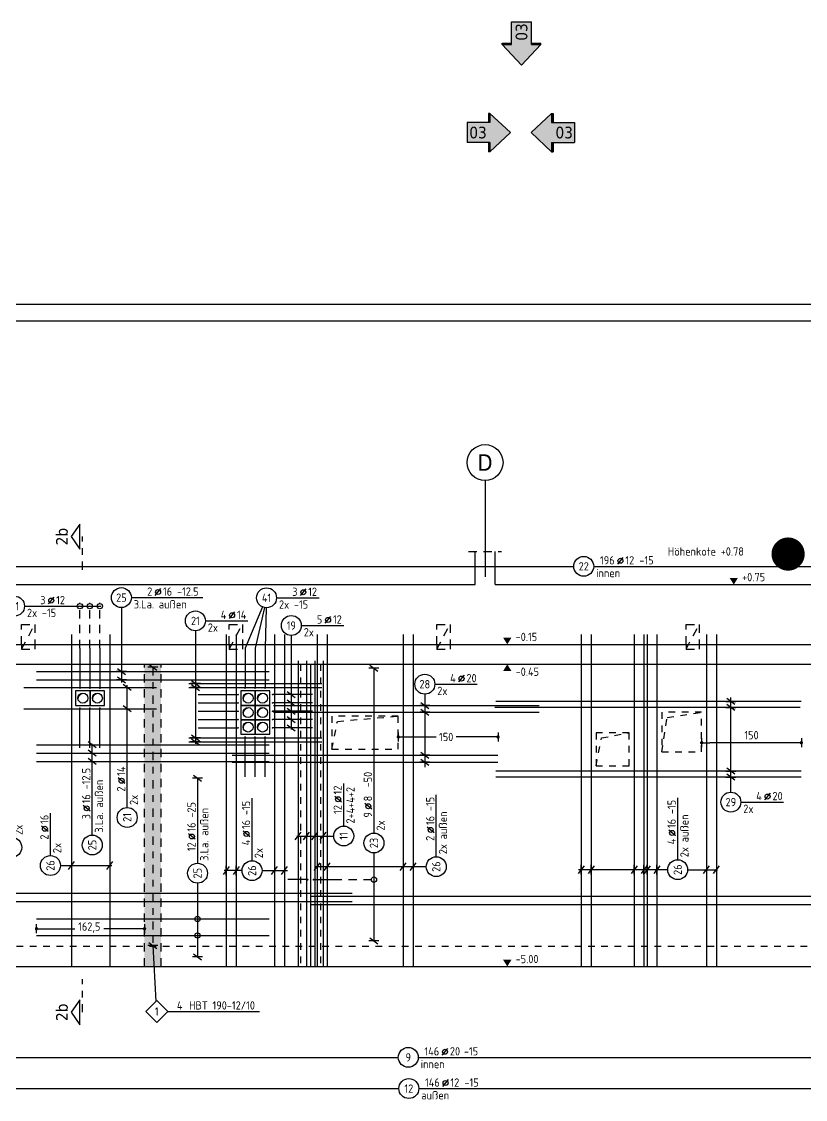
# Model space of a CAD drawing. Extents: x -30 to 112, y -12 to 52.
# Drawn here: x 17.91 to 29.71, y 30.08 to 46.31 of the extents above; entities that cross this region are included whole.
import ezdxf
from ezdxf.enums import TextEntityAlignment as Align

# ---------------------------------------------------------------- set-up
doc = ezdxf.new("R2010")
doc.units = 0
doc.header["$LTSCALE"] = 0.5
for name, pattern in [('AUSGEZOGEN', [1000.01, 1000, 0.01]), ('DASHDOTSMALL', [1.05, 0.5, -0.25, 0.05, -0.25]), ('HIDDEN', [0.375, 0.25, -0.125]), ('HIDDEN2', [0.187, 0.125, -0.062]), ('HIDDEN4', [0.12, 0.02, -0.1]), ('STRICHPUNKT2', [0.55, 0.25, -0.125, 0.05, -0.125]), ('VERDECKT', [0.375, 0.25, -0.125])]:
    doc.linetypes.add(name, pattern=pattern)
for name, color, linetype in [('ACHSEN', 7, 'Continuous'), ('AFU', 7, 'Continuous'), ('BETON', 7, 'Continuous'), ('Fugenband', 7, 'Continuous'), ('grau_hell', 7, 'Continuous'), ('grau_mittel', 7, 'Continuous'), ('HBT', 7, 'Continuous'), ('HILFE', 7, 'Continuous'), ('index', 7, 'Continuous'), ('koten', 7, 'Continuous'), ('MASSE', 7, 'Continuous'), ('OBJEKT', 7, 'Continuous'), ('RAHMEN', 7, 'Continuous'), ('RND', 7, 'Continuous'), ('SCHATTEN', 15, 'Continuous'), ('SCHNITTE', 7, 'Continuous'), ('SFP_Achsen', 7, 'Continuous'), ('TEXT', 7, 'Continuous'), ('VERDECKT', 7, 'Continuous'), ('WBZ', 7, 'Continuous')]:
    doc.layers.add(name, color=color, linetype=linetype)
doc.styles.add('helv', font='tahoma.ttf')
doc.styles.add('txt', font='isocp.shx')
doc.linetypes.add('AFU_50L', pattern='A,0.75,["/",Standard,S=0.2,R=0,X=-0.01,Y=-0.1],0.07,["/",Standard,S=0.2,R=0,X=-0.01,Y=-0.1],0.75', length=1.57)
doc.dimstyles.new('DOT_I', dxfattribs={"dimscale": 0.5, "dimtxt": 0.25, "dimasz": 0.25, "dimexe": 0.1, "dimexo": 0.3, "dimgap": 0.1, "dimtad": 1, "dimdec": 3, "dimzin": 3, "dimtxsty": 'txt', "dimblk": 'DOT', "dimblk1": 'DOT', "dimblk2": 'DOT', "dimsah": 1, "dimcen": 0.1, "dimse1": 1, "dimse2": 1, "dimazin": 0, "dimtfac": 1, "dimtdec": 4, "dimtix": 1, "dimtmove": 2, "dimatfit": 3, "dimfxl": 0, "dimtvp": 1, "dimtolj": 1, "dimtzin": 0, "dimarcsym": 0})

# ---------------------------------------------------------------- blocks, each defined once
blk = doc.blocks.new('okrd_o')
at = {"layer": 'koten', "color": 7, "linetype": 'Continuous'}
blk.add_solid([(-0.125, 0.202), (0.125, 0.202), (0, 0)], dxfattribs=at)
at = {"layer": 'koten', "style": 'txt'}
blk.add_attdef('OKRD', (0.25, 0.1), '', height=0.25, dxfattribs=at)
blk = doc.blocks.new('okrd_u')
at = {"layer": 'koten', "color": 7, "linetype": 'Continuous'}
blk.add_solid([(-0.125, -0.202), (0.125, -0.202), (0, 0)], dxfattribs=at)
at = {"layer": 'koten', "style": 'txt'}
blk.add_attdef('OKRD', (0.25, -0.35), '', height=0.25, dxfattribs=at)
blk = doc.blocks.new('RND_LEI')
at = {"layer": 'RND', "color": 7, "linetype": 'Continuous'}
blk.add_line((1.022, 0.066), (1.19, 0.27), dxfattribs=at)
for centre, radius in [((0, 0), 0.3), ((1.106, 0.168), 0.075)]:
    blk.add_circle(centre, radius, dxfattribs=at)
at = {"layer": 'RND', "color": 7, "linetype": 'Continuous', "style": 'txt'}
blk.add_attdef('POSL', text='', height=0.25, dxfattribs=at).set_placement((0, 0), align=Align.MIDDLE)
blk.add_attdef('ANZ', text='', height=0.25, dxfattribs=at).set_placement((0.931, 0.057), align=Align.RIGHT)
for tag, p in [('DUM', (1.253, 0.057)), ('ABSTD', (1.674, 0.057)), ('POSTXT', (0.374, -0.327))]:
    blk.add_attdef(tag, p, '', height=0.25, dxfattribs=at)
blk = doc.blocks.new('lei_gre')
at = {"layer": 'RND', "color": 7, "linetype": 'Continuous'}
for p, q in [((-0.09, -0.12), (0.09, 0.12)), ((0, 0.15), (0, -0.15))]:
    blk.add_line(p, q, dxfattribs=at)
blk = doc.blocks.new('HBT_LEI')
at = {"layer": 'HBT', "color": 7, "linetype": 'Continuous'}
blk.add_lwpolyline([(-0.33, 0), (0, 0.33), (0.33, 0), (0, -0.33)], close=True, dxfattribs=at)
at = {"layer": 'HBT', "color": 7, "linetype": 'Continuous', "style": 'txt'}
blk.add_attdef('POSH', text='', height=0.25, dxfattribs=at).set_placement((0, -0.126), align=Align.CENTER)
blk.add_attdef('STKH', text='', height=0.25, dxfattribs=at).set_placement((0.776, 0.055), align=Align.RIGHT)
at = {"layer": 'HBT', "style": 'txt'}
for tag, p in [('ARTH', (0.973, 0.055)), ('TEXTH', (0.415, -0.309))]:
    blk.add_attdef(tag, p, '', height=0.25, dxfattribs=at)
blk = doc.blocks.new('DOT')
at = {"layer": 'MASSE', "color": 7, "linetype": 'Continuous'}
for p, q in [((0, 0), (-1, 0)), ((0, 0.54), (0, -0.54))]:
    blk.add_line(p, q, dxfattribs=at)
at = {"layer": 'MASSE', "color": 7, "linetype": 'Continuous', "const_width": 0.2}
blk.add_lwpolyline([(-0.1, 0, 1), (0.1, 0, 1)], format="xyb", close=True, dxfattribs=at)
blk = doc.blocks.new('*D20')
at = {"layer": 'Defpoints', "color": 0, "linetype": 'AUSGEZOGEN', "transparency": 16777216}
for p in [(23.58, 35.541), (23.58, 35.541), (25.08, 35.541)]:
    blk.add_point(p, dxfattribs=at)
at = {"layer": 'MASSE', "color": 0, "linetype": 'AUSGEZOGEN', "lineweight": -2, "transparency": 16777216}
for p, q in [((23.705, 35.541), (24.15, 35.541)), ((24.955, 35.541), (24.45, 35.541))]:
    blk.add_line(p, q, dxfattribs=at)
at = {"layer": 'MASSE', "color": 0, "linetype": 'AUSGEZOGEN', "lineweight": -2, "transparency": 16777216, "xscale": 0.125, "yscale": 0.125, "zscale": 0.125, "rotation": 180}
blk.add_blockref('DOT', (23.58, 35.541), dxfattribs=at)
at = {"layer": 'MASSE', "color": 0, "linetype": 'AUSGEZOGEN', "lineweight": -2, "transparency": 16777216, "xscale": 0.125, "yscale": 0.125, "zscale": 0.125}
blk.add_blockref('DOT', (25.08, 35.541), dxfattribs=at)
at = {"layer": 'MASSE', "color": 0, "linetype": 'AUSGEZOGEN', "transparency": 16777216, "insert": (24.3, 35.541), "char_height": 0.125, "attachment_point": 5, "style": 'txt'}
blk.add_mtext('\\A1;150', dxfattribs=at)
blk = doc.blocks.new('*D21')
at = {"layer": 'Defpoints', "color": 0, "linetype": 'AUSGEZOGEN', "transparency": 16777216}
for p in [(28.145, 35.455), (28.145, 35.455), (29.645, 35.455)]:
    blk.add_point(p, dxfattribs=at)
at = {"layer": 'MASSE', "color": 0, "linetype": 'AUSGEZOGEN', "lineweight": -2, "transparency": 16777216}
blk.add_line((29.52, 35.455), (28.27, 35.455), dxfattribs=at)
at = {"layer": 'MASSE', "color": 0, "linetype": 'AUSGEZOGEN', "lineweight": -2, "transparency": 16777216, "xscale": 0.125, "yscale": 0.125, "zscale": 0.125, "rotation": 180}
blk.add_blockref('DOT', (28.145, 35.455), dxfattribs=at)
at = {"layer": 'MASSE', "color": 0, "linetype": 'AUSGEZOGEN', "lineweight": -2, "transparency": 16777216, "xscale": 0.125, "yscale": 0.125, "zscale": 0.125}
blk.add_blockref('DOT', (29.645, 35.455), dxfattribs=at)
at = {"layer": 'MASSE', "color": 0, "linetype": 'AUSGEZOGEN', "transparency": 16777216, "insert": (28.895, 35.568), "char_height": 0.125, "attachment_point": 5, "style": 'txt'}
blk.add_mtext('\\A1;150', dxfattribs=at)
blk = doc.blocks.new('SCHN-2')
at = {"layer": 'SCHNITTE', "color": 6, "linetype": 'Continuous'}
blk.add_lwpolyline([(0.378, 0.088), (0, 0.34), (-0.378, 0.088)], close=True, dxfattribs=at)
at = {"layer": 'SCHNITTE', "color": 1, "linetype": 'DASHDOTSMALL', "style": 'helv'}
blk.add_attdef('SCHN-2', text='', height=0.35, dxfattribs=at).set_placement((0, 0.45), align=Align.CENTER)
blk = doc.blocks.new('*D45')
at = {"layer": 'Defpoints', "color": 0, "linetype": 'AUSGEZOGEN', "transparency": 16777216}
for p in [(18.135, 32.654), (18.135, 32.654), (19.76, 32.654)]:
    blk.add_point(p, dxfattribs=at)
at = {"layer": 'MASSE', "color": 0, "linetype": 'AUSGEZOGEN', "lineweight": -2, "transparency": 16777216}
for p, q in [((18.26, 32.654), (18.71, 32.654)), ((19.635, 32.654), (19.147, 32.654))]:
    blk.add_line(p, q, dxfattribs=at)
at = {"layer": 'MASSE', "color": 0, "linetype": 'AUSGEZOGEN', "lineweight": -2, "transparency": 16777216, "xscale": 0.125, "yscale": 0.125, "zscale": 0.125, "rotation": 180}
blk.add_blockref('DOT', (18.135, 32.654), dxfattribs=at)
at = {"layer": 'MASSE', "color": 0, "linetype": 'AUSGEZOGEN', "lineweight": -2, "transparency": 16777216, "xscale": 0.125, "yscale": 0.125, "zscale": 0.125}
blk.add_blockref('DOT', (19.76, 32.654), dxfattribs=at)
at = {"layer": 'MASSE', "color": 0, "linetype": 'AUSGEZOGEN', "transparency": 16777216, "insert": (18.928, 32.672), "char_height": 0.125, "attachment_point": 5, "style": 'txt'}
blk.add_mtext('\\A1;162,5', dxfattribs=at)
blk = doc.blocks.new('A0-38-0')
at = {"layer": 'RAHMEN'}
blk.add_line((156.9, 84.1), (0, 84.1), dxfattribs=at)
at = {"layer": 'RAHMEN', "color": 5}
blk.add_line((156.4, 83.6), (2, 83.6), dxfattribs=at)
blk = doc.blocks.new('hin_ind5')
at = {"layer": 'grau_hell', "linetype": 'AUSGEZOGEN'}
h = blk.add_hatch(color=9, dxfattribs=at)
h.dxf.hatch_style = 2
h.paths.add_polyline_path([(0, 0), (0.619, -0.577), (0.619, -0.3), (1.306, -0.3), (1.306, 0.3), (0.619, 0.3), (0.619, 0.577)])
h.paths.add_polyline_path([(0.34, -0.274), (1.311, -0.274), (1.311, 0.274), (0.34, 0.274)], flags=9)
at = {"layer": 'OBJEKT', "linetype": 'AUSGEZOGEN'}
for points in [[(0.619, 0.3), (0.66, 0.3), (0.66, 0.577), (0.619, 0.577)], [(0.619, -0.577), (0.66, -0.577), (0.66, -0.3), (0.619, -0.3)]]:
    blk.add_hatch(color=1, dxfattribs=at).paths.add_polyline_path(points)
at = {"layer": 'OBJEKT', "color": 1, "linetype": 'AUSGEZOGEN'}
for p, q in [((0, 0), (0.619, 0.577)), ((0.619, 0.577), (0.619, 0.3)), ((0.619, 0.577), (0.66, 0.577)), ((0.66, 0.577), (0.66, 0.3)), ((0, 0), (0.619, -0.577)), ((0.619, 0.3), (1.306, 0.3)), ((1.306, 0.3), (1.306, -0.3)), ((0.619, -0.3), (0.619, -0.577)), ((0.619, -0.3), (1.306, -0.3)), ((0.66, -0.3), (0.66, -0.577))]:
    blk.add_line(p, q, dxfattribs=at)
at = {"layer": 'OBJEKT', "color": 7, "linetype": 'AUSGEZOGEN'}
blk.add_line((0.619, -0.577), (0.66, -0.577), dxfattribs=at)
at = {"layer": 'index', "color": 1, "linetype": 'Continuous', "style": 'helv'}
blk.add_attdef('INDEX', text='', height=0.35, rotation=360, dxfattribs=at).set_placement((1.259, 0), align=Align.MIDDLE_RIGHT)

msp = doc.modelspace()

# ---------------------------------------------------------------- hatches: boundary and pattern name
at = {"layer": 'grau_mittel'}
msp.add_hatch(color=61, dxfattribs=at).paths.add_polyline_path([(20.00952, 36.63518), (19.75952, 36.63518), (19.75952, 32.08518), (20.00952, 32.08518)])

# ---------------------------------------------------------------- linework, layer by layer
at = {"layer": 'ACHSEN', "color": 140, "linetype": 'AUSGEZOGEN'}
msp.add_line((24.88452, 39.402), (24.88452, 37.95371), dxfattribs=at)
at = {"layer": 'AFU', "color": 8, "linetype": 'AFU_50L'}
for p, q in [((11.00952, 36.93518), (46.28452, 36.93518)), ((11.00952, 36.63518), (46.28452, 36.63518)), ((22.25952, 36.63518), (22.25952, 32.08518)), ((13.50952, 32.08518), (33.13452, 32.08518))]:
    msp.add_line(p, q, dxfattribs=at)
at = {"layer": 'BETON', "color": 6, "linetype": 'AUSGEZOGEN'}
for p, q in [((24.73452, 37.83518), (24.73452, 38.33518)), ((25.03452, 37.83518), (25.03452, 38.33518)), ((17.53452, 37.83518), (24.73452, 37.83518)), ((25.03452, 37.83518), (32.23452, 37.83518))]:
    msp.add_line(p, q, dxfattribs=at)
for points in [[(18.94152, 36.01718), (18.94152, 36.23518), (18.72352, 36.23518), (18.72352, 36.01718)], [(19.15952, 36.01718), (19.15952, 36.23518), (18.94152, 36.23518), (18.94152, 36.01718)], [(21.42752, 36.01718), (21.42752, 36.23518), (21.20952, 36.23518), (21.20952, 36.01718)], [(21.64552, 36.01718), (21.64552, 36.23518), (21.42752, 36.23518), (21.42752, 36.01718)], [(21.42752, 35.79918), (21.42752, 36.01718), (21.20952, 36.01718), (21.20952, 35.79918)], [(21.64552, 35.79918), (21.64552, 36.01718), (21.42752, 36.01718), (21.42752, 35.79918)], [(21.42752, 35.58118), (21.42752, 35.79918), (21.20952, 35.79918), (21.20952, 35.58118)], [(21.64552, 35.58118), (21.64552, 35.79918), (21.42752, 35.79918), (21.42752, 35.58118)]]:
    msp.add_lwpolyline(points, close=True, dxfattribs=at)
for centre in [(18.83252, 36.12618), (19.05052, 36.12618), (21.31852, 36.12618), (21.53652, 36.12618), (21.31852, 35.90818), (21.53652, 35.90818), (21.31852, 35.69018), (21.53652, 35.69018)]:
    msp.add_circle(centre, 0.075, dxfattribs=at)
at = {"layer": 'Fugenband', "color": 102, "linetype": 'HIDDEN4'}
for p, q in [((22.10952, 36.63518), (22.10952, 32.08518)), ((22.40952, 36.63518), (22.40952, 32.08518)), ((33.13452, 32.38518), (13.50952, 32.38518))]:
    msp.add_line(p, q, dxfattribs=at)
at = {"layer": 'HBT', "color": 6, "linetype": 'STRICHPUNKT2'}
msp.add_line((19.88305, 36.59025), (19.88305, 32.40118), dxfattribs=at)
at = {"layer": 'HBT', "color": 7, "linetype": 'AUSGEZOGEN'}
for p, q in [((19.88305, 32.40118), (19.93185, 31.55845)), ((20.1088, 31.40893), (21.49058, 31.40893))]:
    msp.add_line(p, q, dxfattribs=at)
at = {"layer": 'HILFE', "color": 102, "linetype": 'HIDDEN'}
msp.add_line((24.63452, 38.33518), (25.13452, 38.33518), dxfattribs=at)
at = {"layer": 'HILFE', "color": 102, "linetype": 'AUSGEZOGEN', "const_width": 0.25}
msp.add_lwpolyline([(29.32055, 38.29482, 1), (29.57055, 38.29482, 1)], format="xyb", close=True, dxfattribs=at)
at = {"layer": 'RND', "color": 7, "linetype": 'AUSGEZOGEN'}
for p, q in [((11.38392, 38.10997), (26.2198, 38.10997)), ((26.5198, 38.10997), (40.63062, 38.10997)), ((17.95379, 37.51073), (18.59379, 37.51073)), ((19.56158, 37.6392), (20.63588, 37.6392)), ((21.74659, 37.63638), (22.38659, 37.63638)), ((20.67555, 37.28934), (21.31555, 37.28934)), ((22.11914, 37.2192), (22.75914, 37.2192)), ((23.21239, 36.57562), (23.21239, 34.09477)), ((24.12836, 36.33574), (24.76836, 36.33574)), ((19.49895, 34.47904), (19.49895, 35.11904)), ((20.5575, 34.92219), (20.5575, 33.63953)), ((22.75776, 34.19997), (22.75776, 34.83997)), ((18.97337, 34.06409), (18.97337, 34.70409)), ((21.37806, 33.67837), (21.37806, 34.62159)), ((24.15036, 33.73814), (24.15036, 34.67069)), ((27.78377, 33.69301), (27.78377, 34.62378)), ((28.73406, 34.56053), (29.37406, 34.56053)), ((18.3439, 33.75556), (18.3439, 34.39556)), ((23.21239, 33.79477), (23.21239, 32.47311)), ((20.5575, 33.33953), (20.5575, 32.23125)), ((11.35568, 30.71717), (23.57925, 30.71717)), ((23.87925, 30.71717), (33.08856, 30.71717)), ((11.3566, 30.2473), (23.58772, 30.2473)), ((23.88772, 30.2473), (33.08576, 30.2473))]:
    msp.add_line(p, q, dxfattribs=at)
at = {"layer": 'RND', "color": 102, "linetype": 'AUSGEZOGEN'}
for p, q in [((17.95379, 37.51073), (19.10366, 37.51073)), ((19.41158, 37.4892), (19.41158, 36.35903)), ((21.53782, 37.49837), (21.27324, 36.8771)), ((21.5632, 37.49014), (21.42324, 36.8771)), ((21.59198, 37.48645), (21.57324, 36.8771)), ((20.52555, 37.13934), (20.52555, 35.4399)), ((21.96914, 37.0692), (21.96914, 35.65525)), ((19.49895, 35.11904), (19.49895, 36.32037)), ((23.97836, 36.18574), (23.97836, 35.0852)), ((28.58406, 34.71053), (28.58406, 36.13318)), ((18.97337, 34.18789), (18.97337, 35.43875)), ((22.0512, 34.04997), (22.60776, 34.04997)), ((18.4939, 33.60556), (19.26863, 33.60556)), ((21.22806, 33.52837), (20.9584, 33.52837)), ((21.52806, 33.52837), (21.91123, 33.52837)), ((24.00036, 33.58814), (22.3375, 33.58814)), ((27.63377, 33.54301), (26.28951, 33.54301)), ((27.93377, 33.54301), (28.38485, 33.54301))]:
    msp.add_line(p, q, dxfattribs=at)
at = {"layer": 'RND', "color": 102, "linetype": 'VERDECKT'}
for p, q in [((18.78724, 36.8771), (18.78724, 37.56073)), ((18.93724, 36.8771), (18.93724, 37.56073)), ((19.08724, 36.8771), (19.08724, 37.56073)), ((22.60373, 33.39327), (23.26239, 33.39327))]:
    msp.add_line(p, q, dxfattribs=at)
at = {"layer": 'RND', "color": 1, "linetype": 'AUSGEZOGEN'}
for points in [[(18.65865, 37.08518), (18.65865, 32.08518)], [(19.23998, 37.08518), (19.23998, 32.08518)], [(20.98727, 37.08518), (20.98727, 32.08518)], [(21.13727, 37.08518), (21.13727, 32.08518)], [(21.71777, 37.08518), (21.71777, 32.08518)], [(21.86777, 37.08518), (21.86777, 32.08518)], [(22.35727, 37.08518), (22.35727, 32.08518)], [(22.50727, 37.08518), (22.50727, 32.08518)], [(23.65177, 37.08518), (23.65177, 32.08518)], [(23.80177, 37.08518), (23.80177, 32.08518)], [(26.33229, 37.08518), (26.33229, 32.08518)], [(26.48229, 37.08518), (26.48229, 32.08518)], [(27.12678, 37.08518), (27.12678, 32.08518)], [(27.27678, 37.08518), (27.27678, 32.08518)], [(27.32227, 37.08518), (27.32227, 32.08518)], [(27.47227, 37.08518), (27.47227, 32.08518)], [(28.21677, 37.08518), (28.21677, 32.08518)], [(28.36677, 37.08518), (28.36677, 32.08518)], [(18.78724, 36.8771), (18.78724, 36.2771)], [(18.93724, 36.8771), (18.93724, 36.2771)], [(19.08724, 36.8771), (19.08724, 36.2771)], [(21.27324, 36.8771), (21.27324, 36.2771)], [(21.42324, 36.8771), (21.42324, 36.2771)], [(21.57324, 36.8771), (21.57324, 36.2771)], [(22.07021, 36.68518), (22.07021, 32.08518)], [(22.19572, 36.68518), (22.19572, 32.08518)], [(22.32332, 36.68518), (22.32332, 32.08518)], [(22.44883, 36.68518), (22.44883, 32.08518)], [(18.13579, 36.52459), (21.63579, 36.52459)], [(18.13579, 36.39959), (21.63579, 36.39959)], [(17.94152, 36.28812), (19.94152, 36.28812)], [(20.42752, 36.34812), (22.42752, 36.34812)], [(20.42752, 36.28812), (22.42752, 36.28812)], [(20.5676, 36.17846), (21.1676, 36.17846)], [(20.5676, 36.05346), (21.1676, 36.05346)], [(22.28743, 36.17846), (21.68743, 36.17846)], [(22.28743, 36.05346), (21.68743, 36.05346)], [(29.64452, 36.07428), (25.04452, 36.07428)], [(17.94152, 35.96424), (19.94152, 35.96424)], [(18.78724, 35.37527), (18.78724, 35.97527)], [(18.93724, 35.37527), (18.93724, 35.97527)], [(19.08724, 35.37527), (19.08724, 35.97527)], [(20.5676, 35.92846), (21.1676, 35.92846)], [(22.28743, 35.92846), (21.68743, 35.92846)], [(21.7, 36.01592), (25.7, 36.01592)], [(21.7, 35.91232), (25.7, 35.91232)], [(29.62952, 35.98271), (25.02952, 35.98271)], [(20.5676, 35.80346), (21.1676, 35.80346)], [(22.28743, 35.80346), (21.68743, 35.80346)], [(20.5676, 35.67846), (21.1676, 35.67846)], [(22.28743, 35.67846), (21.68743, 35.67846)], [(18.13579, 35.42219), (21.63579, 35.42219)], [(20.42752, 35.52824), (22.42752, 35.52824)], [(20.42752, 35.46824), (22.42752, 35.46824)], [(21.27324, 34.93927), (21.27324, 35.53927)], [(21.42324, 34.93927), (21.42324, 35.53927)], [(21.57324, 34.93927), (21.57324, 35.53927)], [(18.13579, 35.29719), (21.63579, 35.29719)], [(21.07952, 35.2653), (25.07952, 35.2653)], [(18.13579, 35.17219), (21.63579, 35.17219)], [(21.07952, 35.16171), (25.07952, 35.16171)], [(29.64452, 35.02699), (25.04452, 35.02699)], [(29.64452, 34.93543), (25.04452, 34.93543)], [(22.21531, 33.39327), (21.91531, 33.39327)], [(22.30373, 33.39327), (22.60373, 33.39327)], [(15.38452, 33.19106), (22.88452, 33.19106)], [(22.25952, 33.14175), (31.60952, 33.14175)], [(15.38452, 33.06606), (22.88452, 33.06606)], [(22.25952, 33.01675), (31.60952, 33.01675)], [(18.13579, 32.80129), (21.63579, 32.80129)], [(18.13579, 32.55129), (21.63579, 32.55129)]]:
    msp.add_lwpolyline(points, dxfattribs=at)
at = {"layer": 'RND', "color": 7, "linetype": 'AUSGEZOGEN'}
for points, const_width in [([(18.78724, 36.28335, -1), (18.78724, 36.27085, -1)], 0.0125), ([(18.93724, 36.28335, -1), (18.93724, 36.27085, -1)], 0.0125), ([(19.08724, 36.28335, -1), (19.08724, 36.27085, -1)], 0.0125), ([(21.16135, 36.17846, 1), (21.17385, 36.17846, 1)], 0.0125), ([(21.27324, 36.28335, -1), (21.27324, 36.27085, -1)], 0.0125), ([(21.42324, 36.28335, -1), (21.42324, 36.27085, -1)], 0.0125), ([(21.57324, 36.28335, -1), (21.57324, 36.27085, -1)], 0.0125), ([(21.69368, 36.17846, -1), (21.68118, 36.17846, -1)], 0.0125), ([(21.16135, 36.05346, 1), (21.17385, 36.05346, 1)], 0.0125), ([(21.69368, 36.05346, -1), (21.68118, 36.05346, -1)], 0.0125), ([(18.78724, 35.96902, 1), (18.78724, 35.98152, 1)], 0.0125), ([(18.93724, 35.96902, 1), (18.93724, 35.98152, 1)], 0.0125), ([(19.08724, 35.96902, 1), (19.08724, 35.98152, 1)], 0.0125), ([(21.16135, 35.92846, 1), (21.17385, 35.92846, 1)], 0.0125), ([(21.69368, 35.92846, -1), (21.68118, 35.92846, -1)], 0.0125), ([(21.16135, 35.80346, 1), (21.17385, 35.80346, 1)], 0.0125), ([(21.69368, 35.80346, -1), (21.68118, 35.80346, -1)], 0.0125), ([(21.16135, 35.67846, 1), (21.17385, 35.67846, 1)], 0.0125), ([(21.27324, 35.53302, 1), (21.27324, 35.54552, 1)], 0.0125), ([(21.42324, 35.53302, 1), (21.42324, 35.54552, 1)], 0.0125), ([(21.57324, 35.53302, 1), (21.57324, 35.54552, 1)], 0.0125), ([(21.69368, 35.67846, -1), (21.68118, 35.67846, -1)], 0.0125), ([(22.20831, 33.39327, 1), (22.22231, 33.39327, 1)], 0.014), ([(22.31073, 33.39327, -1), (22.29673, 33.39327, -1)], 0.014)]:
    msp.add_lwpolyline(points, format="xyb", close=True, dxfattribs=dict(at, const_width=const_width))
for centre in [(18.78724, 37.51073), (18.93724, 37.51073), (19.08724, 37.51073), (23.21239, 33.39327), (20.5575, 32.80129), (20.5575, 32.55129)]:
    msp.add_circle(centre, 0.04, dxfattribs=at)
at = {"layer": 'SCHATTEN', "color": 1, "linetype": 'AUSGEZOGEN'}
for points in [[(18.88555, 36.17922, 0, 0, 0), (18.88555, 36.17922, 0, 0.00245, 0), (18.87743, 36.18471, 0.00245, 0.00485, 0), (18.86881, 36.18903, 0.00485, 0.00718, 0), (18.85985, 36.19216, 0.00718, 0.00938, 0), (18.85072, 36.1941, 0.00938, 0.01141, 0), (18.84156, 36.19488, 0.01141, 0.01326, 0), (18.83252, 36.19455, 0.01326, 0.01488, 0), (18.8237, 36.19317, 0.01488, 0.01624, 0), (18.81521, 36.19079, 0.01624, 0.01732, 0), (18.80713, 36.18747, 0.01732, 0.01811, 0), (18.79955, 36.18329, 0.01811, 0.01859, 0), (18.79252, 36.17831, 0.01859, 0.01875, 0), (18.78611, 36.17259, 0.01875, 0.01859, 0), (18.78039, 36.16618, 0.01859, 0.01811, 0), (18.77541, 36.15916, 0.01811, 0.01732, 0), (18.77123, 36.15157, 0.01732, 0.01624, 0), (18.76792, 36.14349, 0.01624, 0.01488, 0), (18.76553, 36.135, 0.01488, 0.01326, 0), (18.76415, 36.12618, 0.01326, 0.01141, 0), (18.76382, 36.11714, 0.01141, 0.00938, 0), (18.7646, 36.10799, 0.00938, 0.00718, 0), (18.76654, 36.09886, 0.00718, 0.00485, 0), (18.76967, 36.0899, 0.00485, 0.00245, 0), (18.77399, 36.08127, 0.00245, 0, 0)], [(19.10355, 36.17922, 0, 0, 0), (19.10355, 36.17922, 0, 0.00245, 0), (19.09543, 36.18471, 0.00245, 0.00485, 0), (19.08681, 36.18903, 0.00485, 0.00718, 0), (19.07785, 36.19216, 0.00718, 0.00938, 0), (19.06872, 36.1941, 0.00938, 0.01141, 0), (19.05956, 36.19488, 0.01141, 0.01326, 0), (19.05052, 36.19455, 0.01326, 0.01488, 0), (19.0417, 36.19317, 0.01488, 0.01624, 0), (19.03321, 36.19079, 0.01624, 0.01732, 0), (19.02513, 36.18747, 0.01732, 0.01811, 0), (19.01755, 36.18329, 0.01811, 0.01859, 0), (19.01052, 36.17831, 0.01859, 0.01875, 0), (19.00411, 36.17259, 0.01875, 0.01859, 0), (18.99839, 36.16618, 0.01859, 0.01811, 0), (18.99341, 36.15916, 0.01811, 0.01732, 0), (18.98923, 36.15157, 0.01732, 0.01624, 0), (18.98592, 36.14349, 0.01624, 0.01488, 0), (18.98353, 36.135, 0.01488, 0.01326, 0), (18.98215, 36.12618, 0.01326, 0.01141, 0), (18.98182, 36.11714, 0.01141, 0.00938, 0), (18.9826, 36.10799, 0.00938, 0.00718, 0), (18.98454, 36.09886, 0.00718, 0.00485, 0), (18.98767, 36.0899, 0.00485, 0.00245, 0), (18.99199, 36.08127, 0.00245, 0, 0)], [(21.37155, 36.17922, 0, 0, 0), (21.37155, 36.17922, 0, 0.00245, 0), (21.36343, 36.18471, 0.00245, 0.00485, 0), (21.35481, 36.18903, 0.00485, 0.00718, 0), (21.34585, 36.19216, 0.00718, 0.00938, 0), (21.33672, 36.1941, 0.00938, 0.01141, 0), (21.32756, 36.19488, 0.01141, 0.01326, 0), (21.31852, 36.19455, 0.01326, 0.01488, 0), (21.3097, 36.19317, 0.01488, 0.01624, 0), (21.30121, 36.19079, 0.01624, 0.01732, 0), (21.29313, 36.18747, 0.01732, 0.01811, 0), (21.28555, 36.18329, 0.01811, 0.01859, 0), (21.27852, 36.17831, 0.01859, 0.01875, 0), (21.27211, 36.17259, 0.01875, 0.01859, 0), (21.26639, 36.16618, 0.01859, 0.01811, 0), (21.26141, 36.15916, 0.01811, 0.01732, 0), (21.25723, 36.15157, 0.01732, 0.01624, 0), (21.25392, 36.14349, 0.01624, 0.01488, 0), (21.25153, 36.135, 0.01488, 0.01326, 0), (21.25015, 36.12618, 0.01326, 0.01141, 0), (21.24982, 36.11714, 0.01141, 0.00938, 0), (21.2506, 36.10799, 0.00938, 0.00718, 0), (21.25254, 36.09886, 0.00718, 0.00485, 0), (21.25567, 36.0899, 0.00485, 0.00245, 0), (21.25999, 36.08127, 0.00245, 0, 0)], [(21.58955, 36.17922, 0, 0, 0), (21.58955, 36.17922, 0, 0.00245, 0), (21.58143, 36.18471, 0.00245, 0.00485, 0), (21.57281, 36.18903, 0.00485, 0.00718, 0), (21.56385, 36.19216, 0.00718, 0.00938, 0), (21.55472, 36.1941, 0.00938, 0.01141, 0), (21.54556, 36.19488, 0.01141, 0.01326, 0), (21.53652, 36.19455, 0.01326, 0.01488, 0), (21.5277, 36.19317, 0.01488, 0.01624, 0), (21.51921, 36.19079, 0.01624, 0.01732, 0), (21.51113, 36.18747, 0.01732, 0.01811, 0), (21.50355, 36.18329, 0.01811, 0.01859, 0), (21.49652, 36.17831, 0.01859, 0.01875, 0), (21.49011, 36.17259, 0.01875, 0.01859, 0), (21.48439, 36.16618, 0.01859, 0.01811, 0), (21.47941, 36.15916, 0.01811, 0.01732, 0), (21.47523, 36.15157, 0.01732, 0.01624, 0), (21.47192, 36.14349, 0.01624, 0.01488, 0), (21.46953, 36.135, 0.01488, 0.01326, 0), (21.46815, 36.12618, 0.01326, 0.01141, 0), (21.46782, 36.11714, 0.01141, 0.00938, 0), (21.4686, 36.10799, 0.00938, 0.00718, 0), (21.47054, 36.09886, 0.00718, 0.00485, 0), (21.47367, 36.0899, 0.00485, 0.00245, 0), (21.47799, 36.08127, 0.00245, 0, 0)], [(21.37155, 35.96122, 0, 0, 0), (21.37155, 35.96122, 0, 0.00245, 0), (21.36343, 35.96671, 0.00245, 0.00485, 0), (21.35481, 35.97103, 0.00485, 0.00718, 0), (21.34585, 35.97416, 0.00718, 0.00938, 0), (21.33672, 35.9761, 0.00938, 0.01141, 0), (21.32756, 35.97688, 0.01141, 0.01326, 0), (21.31852, 35.97655, 0.01326, 0.01488, 0), (21.3097, 35.97517, 0.01488, 0.01624, 0), (21.30121, 35.97279, 0.01624, 0.01732, 0), (21.29313, 35.96947, 0.01732, 0.01811, 0), (21.28555, 35.96529, 0.01811, 0.01859, 0), (21.27852, 35.96031, 0.01859, 0.01875, 0), (21.27211, 35.95459, 0.01875, 0.01859, 0), (21.26639, 35.94818, 0.01859, 0.01811, 0), (21.26141, 35.94116, 0.01811, 0.01732, 0), (21.25723, 35.93357, 0.01732, 0.01624, 0), (21.25392, 35.92549, 0.01624, 0.01488, 0), (21.25153, 35.917, 0.01488, 0.01326, 0), (21.25015, 35.90818, 0.01326, 0.01141, 0), (21.24982, 35.89914, 0.01141, 0.00938, 0), (21.2506, 35.88999, 0.00938, 0.00718, 0), (21.25254, 35.88086, 0.00718, 0.00485, 0), (21.25567, 35.8719, 0.00485, 0.00245, 0), (21.25999, 35.86327, 0.00245, 0, 0)], [(21.58955, 35.96122, 0, 0, 0), (21.58955, 35.96122, 0, 0.00245, 0), (21.58143, 35.96671, 0.00245, 0.00485, 0), (21.57281, 35.97103, 0.00485, 0.00718, 0), (21.56385, 35.97416, 0.00718, 0.00938, 0), (21.55472, 35.9761, 0.00938, 0.01141, 0), (21.54556, 35.97688, 0.01141, 0.01326, 0), (21.53652, 35.97655, 0.01326, 0.01488, 0), (21.5277, 35.97517, 0.01488, 0.01624, 0), (21.51921, 35.97279, 0.01624, 0.01732, 0), (21.51113, 35.96947, 0.01732, 0.01811, 0), (21.50355, 35.96529, 0.01811, 0.01859, 0), (21.49652, 35.96031, 0.01859, 0.01875, 0), (21.49011, 35.95459, 0.01875, 0.01859, 0), (21.48439, 35.94818, 0.01859, 0.01811, 0), (21.47941, 35.94116, 0.01811, 0.01732, 0), (21.47523, 35.93357, 0.01732, 0.01624, 0), (21.47192, 35.92549, 0.01624, 0.01488, 0), (21.46953, 35.917, 0.01488, 0.01326, 0), (21.46815, 35.90818, 0.01326, 0.01141, 0), (21.46782, 35.89914, 0.01141, 0.00938, 0), (21.4686, 35.88999, 0.00938, 0.00718, 0), (21.47054, 35.88086, 0.00718, 0.00485, 0), (21.47367, 35.8719, 0.00485, 0.00245, 0), (21.47799, 35.86327, 0.00245, 0, 0)], [(21.37155, 35.74322, 0, 0, 0), (21.37155, 35.74322, 0, 0.00245, 0), (21.36343, 35.74871, 0.00245, 0.00485, 0), (21.35481, 35.75303, 0.00485, 0.00718, 0), (21.34585, 35.75616, 0.00718, 0.00938, 0), (21.33672, 35.7581, 0.00938, 0.01141, 0), (21.32756, 35.75888, 0.01141, 0.01326, 0), (21.31852, 35.75855, 0.01326, 0.01488, 0), (21.3097, 35.75717, 0.01488, 0.01624, 0), (21.30121, 35.75479, 0.01624, 0.01732, 0), (21.29313, 35.75147, 0.01732, 0.01811, 0), (21.28555, 35.74729, 0.01811, 0.01859, 0), (21.27852, 35.74231, 0.01859, 0.01875, 0), (21.27211, 35.73659, 0.01875, 0.01859, 0), (21.26639, 35.73018, 0.01859, 0.01811, 0), (21.26141, 35.72316, 0.01811, 0.01732, 0), (21.25723, 35.71557, 0.01732, 0.01624, 0), (21.25392, 35.70749, 0.01624, 0.01488, 0), (21.25153, 35.699, 0.01488, 0.01326, 0), (21.25015, 35.69018, 0.01326, 0.01141, 0), (21.24982, 35.68114, 0.01141, 0.00938, 0), (21.2506, 35.67199, 0.00938, 0.00718, 0), (21.25254, 35.66286, 0.00718, 0.00485, 0), (21.25567, 35.6539, 0.00485, 0.00245, 0), (21.25999, 35.64527, 0.00245, 0, 0)], [(21.58955, 35.74322, 0, 0, 0), (21.58955, 35.74322, 0, 0.00245, 0), (21.58143, 35.74871, 0.00245, 0.00485, 0), (21.57281, 35.75303, 0.00485, 0.00718, 0), (21.56385, 35.75616, 0.00718, 0.00938, 0), (21.55472, 35.7581, 0.00938, 0.01141, 0), (21.54556, 35.75888, 0.01141, 0.01326, 0), (21.53652, 35.75855, 0.01326, 0.01488, 0), (21.5277, 35.75717, 0.01488, 0.01624, 0), (21.51921, 35.75479, 0.01624, 0.01732, 0), (21.51113, 35.75147, 0.01732, 0.01811, 0), (21.50355, 35.74729, 0.01811, 0.01859, 0), (21.49652, 35.74231, 0.01859, 0.01875, 0), (21.49011, 35.73659, 0.01875, 0.01859, 0), (21.48439, 35.73018, 0.01859, 0.01811, 0), (21.47941, 35.72316, 0.01811, 0.01732, 0), (21.47523, 35.71557, 0.01732, 0.01624, 0), (21.47192, 35.70749, 0.01624, 0.01488, 0), (21.46953, 35.699, 0.01488, 0.01326, 0), (21.46815, 35.69018, 0.01326, 0.01141, 0), (21.46782, 35.68114, 0.01141, 0.00938, 0), (21.4686, 35.67199, 0.00938, 0.00718, 0), (21.47054, 35.66286, 0.00718, 0.00485, 0), (21.47367, 35.6539, 0.00485, 0.00245, 0), (21.47799, 35.64527, 0.00245, 0, 0)]]:
    msp.add_lwpolyline(points, format="xyseb", dxfattribs=at)
at = {"layer": 'SCHNITTE', "color": 6, "linetype": 'STRICHPUNKT2'}
for p, q in [((18.82847, 38.05755), (18.82847, 38.55755)), ((18.82847, 31.39559), (18.82847, 31.89559))]:
    msp.add_line(p, q, dxfattribs=at)
at = {"layer": 'SFP_Achsen', "color": 7, "linetype": 'AUSGEZOGEN'}
msp.add_circle((24.88452, 39.67248), 0.27048, dxfattribs=at)
at = {"layer": 'VERDECKT', "color": 7, "linetype": 'HIDDEN'}
for p, q in [((17.90952, 36.93518), (17.90952, 37.23518)), ((17.90952, 37.23518), (18.10952, 37.23518)), ((17.90952, 36.86518), (18.10952, 37.23518)), ((18.10952, 37.23518), (18.10952, 36.93518)), ((21.03452, 36.93518), (21.03452, 37.23518)), ((21.03452, 37.23518), (21.23452, 37.23518)), ((21.03452, 36.86518), (21.23452, 37.23518)), ((21.23452, 37.23518), (21.23452, 36.93518)), ((24.15952, 36.93518), (24.15952, 37.23518)), ((24.15952, 37.23518), (24.35952, 37.23518)), ((24.15952, 36.86518), (24.35952, 37.23518)), ((24.35952, 37.23518), (24.35952, 36.93518)), ((27.90952, 36.93518), (27.90952, 37.23518)), ((27.90952, 37.23518), (28.10952, 37.23518)), ((27.90952, 36.86518), (28.10952, 37.23518)), ((28.10952, 37.23518), (28.10952, 36.93518)), ((17.90952, 36.93518), (17.90952, 36.86518)), ((17.90952, 36.86518), (18.10952, 36.86518)), ((18.10952, 36.93518), (18.10952, 36.86518)), ((21.03452, 36.93518), (21.03452, 36.86518)), ((21.03452, 36.86518), (21.23452, 36.86518)), ((21.23452, 36.93518), (21.23452, 36.86518)), ((24.15952, 36.93518), (24.15952, 36.86518)), ((24.15952, 36.86518), (24.35952, 36.86518)), ((24.35952, 36.93518), (24.35952, 36.86518)), ((27.90952, 36.93518), (27.90952, 36.86518)), ((27.90952, 36.86518), (28.10952, 36.86518)), ((28.10952, 36.93518), (28.10952, 36.86518))]:
    msp.add_line(p, q, dxfattribs=at)
at = {"layer": 'VERDECKT', "color": 7, "linetype": 'VERDECKT'}
for p, q in [((14.81952, 36.93518), (17.90952, 36.93518)), ((18.10952, 36.93518), (21.03452, 36.93518)), ((21.23452, 36.93518), (24.15952, 36.93518)), ((24.35952, 36.93518), (27.90952, 36.93518)), ((28.10952, 36.93518), (31.65952, 36.93518)), ((13.75952, 36.63518), (19.75952, 36.63518)), ((19.75952, 32.08518), (19.75952, 36.63518)), ((20.00952, 32.08518), (20.00952, 36.63518)), ((20.00952, 36.63518), (32.88452, 36.63518))]:
    msp.add_line(p, q, dxfattribs=at)
at = {"layer": 'WBZ', "color": 102, "linetype": 'HIDDEN2'}
for p, q in [((27.62728, 35.83644), (28.14452, 35.91518)), ((22.57952, 35.35518), (22.66228, 35.77644)), ((22.66228, 35.77644), (23.57952, 35.85518)), ((27.54452, 35.31518), (27.62728, 35.83644)), ((26.6373, 35.52644), (27.05454, 35.60518)), ((26.55454, 35.10518), (26.6373, 35.52644))]:
    msp.add_line(p, q, dxfattribs=at)
for points in [[(27.54452, 35.31518), (28.14452, 35.31518), (28.14452, 35.91518), (27.54452, 35.91518)], [(22.57952, 35.35518), (23.57952, 35.35518), (23.57952, 35.85518), (22.57952, 35.85518)], [(26.55454, 35.10518), (27.05454, 35.10518), (27.05454, 35.60518), (26.55454, 35.60518)]]:
    msp.add_lwpolyline(points, close=True, dxfattribs=at)

# ---------------------------------------------------------------- block references
at = {"layer": 'HBT', "color": 6, "linetype": 'STRICHPUNKT2', "xscale": 0.5, "yscale": 0.5, "zscale": 0.5, "rotation": 270}
for p in [(19.88305, 36.59025), (19.88305, 32.40118)]:
    msp.add_blockref('lei_gre', p, dxfattribs=at)
at = {"layer": 'HBT', "color": 7, "linetype": 'AUSGEZOGEN', "xscale": 0.5, "yscale": 0.5, "zscale": 0.5}
msp.add_blockref('HBT_LEI', (19.9438, 31.40893), dxfattribs=at).add_auto_attribs({'POSH': '1', 'STKH': '4', 'ARTH': 'HBT 190-12/10'})
at = {"layer": 'koten', "color": 7, "linetype": 'AUSGEZOGEN'}
ref = msp.add_blockref('okrd_o', (28.62789, 37.83518), dxfattribs=dict(at, xscale=0.5, yscale=0.5, zscale=0.5))
ref.add_attrib('OKRD', '+0.75', (28.75289, 37.88518), dxfattribs={"layer": '0', "color": 0, "linetype": 'ByBlock', "height": 0.125, "style": 'txt'})
ref = msp.add_blockref('okrd_o', (25.21939, 36.93518), dxfattribs=dict(at, xscale=0.5, yscale=0.5, zscale=0.5))
ref.add_attrib('OKRD', '-0.15', (25.34439, 36.98518), dxfattribs={"layer": '0', "color": 0, "linetype": 'ByBlock', "height": 0.125, "style": 'txt'})
at = {"layer": 'koten', "color": 7, "linetype": 'HIDDEN'}
ref = msp.add_blockref('okrd_u', (25.21939, 36.63518), dxfattribs=dict(at, xscale=0.5, yscale=0.5, zscale=0.5))
ref.add_attrib('OKRD', '-0.45', (25.34439, 36.46018), dxfattribs={"layer": '0', "color": 0, "linetype": 'ByBlock', "height": 0.125, "style": 'txt'})
at = {"layer": 'koten', "color": 7, "linetype": 'AUSGEZOGEN'}
ref = msp.add_blockref('okrd_o', (25.21939, 32.08518), dxfattribs=dict(at, xscale=0.5, yscale=0.5, zscale=0.5))
ref.add_attrib('OKRD', '-5.00', (25.34439, 32.13518), dxfattribs={"layer": '0', "color": 0, "linetype": 'ByBlock', "height": 0.125, "style": 'txt'})
at = {"layer": 'RAHMEN', "color": 7, "xscale": 0.5, "yscale": 0.5, "zscale": 0.5}
msp.add_blockref('A0-38-0', (0, 0), dxfattribs=at)
at = {"layer": 'RND', "color": 7, "linetype": 'AUSGEZOGEN', "xscale": 0.5, "yscale": 0.5, "zscale": 0.5}
for p, values in [((26.3698, 38.10997), {'POSL': '22', 'DUM': '12', 'ANZ': '196', 'ABSTD': '-15', 'POSTXT': 'innen'}), ((17.80379, 37.51073), {'POSL': '41', 'DUM': '12', 'ANZ': '3', 'POSTXT': '2x -15'}), ((19.41158, 37.6392), {'POSL': '25', 'DUM': '16', 'ANZ': '2', 'ABSTD': '-12.5', 'POSTXT': '3.La. außen'}), ((21.59659, 37.63638), {'POSL': '41', 'DUM': '12', 'ANZ': '3', 'POSTXT': '2x -15'}), ((20.52555, 37.28934), {'POSL': '21', 'DUM': '14', 'ANZ': '4', 'POSTXT': '2x'}), ((21.96914, 37.2192), {'POSL': '19', 'DUM': '12', 'ANZ': '5', 'POSTXT': '2x'}), ((23.97836, 36.33574), {'POSL': '28', 'DUM': '20', 'ANZ': '4', 'POSTXT': '2x'}), ((28.58406, 34.56053), {'POSL': '29', 'DUM': '20', 'ANZ': '4', 'POSTXT': '2x'}), ((23.72925, 30.71717), {'POSL': '9', 'DUM': '20', 'ANZ': '146', 'ABSTD': '-15', 'POSTXT': 'innen'}), ((23.73772, 30.2473), {'POSL': '12', 'DUM': '12', 'ANZ': '146', 'ABSTD': '-15', 'POSTXT': 'außen'})]:
    msp.add_blockref('RND_LEI', p, dxfattribs=at).add_auto_attribs(values)
at = {"layer": 'RND', "color": 102, "linetype": 'AUSGEZOGEN', "xscale": 0.5, "yscale": 0.5, "zscale": 0.5}
for p, rotation in [((19.41158, 36.52459), 270), ((19.41158, 36.39959), 270), ((20.52555, 36.34812), 270), ((19.49895, 36.28812), 90), ((20.52555, 36.28812), 270), ((21.96914, 36.17846), 270), ((21.96914, 36.05346), 270), ((23.97836, 36.01592), 270), ((28.58406, 36.07428), 90), ((19.49895, 35.96424), 90), ((21.96914, 35.92846), 270), ((23.97836, 35.91232), 270), ((28.58406, 35.98271), 90), ((21.96914, 35.80346), 270), ((21.96914, 35.67846), 270), ((20.52555, 35.52824), 270), ((18.97337, 35.42219), 90), ((20.52555, 35.46824), 270), ((18.97337, 35.29719), 90), ((18.97337, 35.17219), 90), ((23.97836, 35.2653), 270), ((23.97836, 35.16171), 270), ((28.58406, 35.02699), 90), ((28.58406, 34.93543), 90), ((20.98727, 33.52837), 180), ((21.13727, 33.52837), 180), ((26.33229, 33.54301), 180), ((26.48229, 33.54301), 180), ((27.12678, 33.54301), 180), ((27.27678, 33.54301), 180), ((27.32227, 33.54301), 180), ((27.47227, 33.54301), 180)]:
    msp.add_blockref('lei_gre', p, dxfattribs=dict(at, rotation=rotation))
at = {"layer": 'RND', "color": 7, "linetype": 'AUSGEZOGEN', "xscale": 0.5, "yscale": 0.5, "zscale": 0.5, "rotation": 270}
for p in [(23.21239, 36.57562), (20.5575, 34.92219), (23.21239, 32.47311), (20.5575, 32.23125)]:
    msp.add_blockref('lei_gre', p, dxfattribs=at)
at = {"layer": 'RND', "color": 7, "linetype": 'AUSGEZOGEN', "xscale": 0.5, "yscale": 0.5, "zscale": 0.5, "rotation": 90}
for p, values in [((18.97337, 33.91409), {'POSL': '25', 'DUM': '16', 'ANZ': '3', 'ABSTD': '-12.5', 'POSTXT': '3.La. außen'}), ((19.49895, 34.32904), {'POSL': '21', 'DUM': '14', 'ANZ': '2', 'POSTXT': '2x'}), ((17.76275, 33.87922), {'POSL': '2', 'DUM': '12', 'ANZ': '36', 'ABSTD': '-12.5', 'POSTXT': '2x'}), ((23.21239, 33.94477), {'POSL': '23', 'DUM': '8', 'ANZ': '9', 'ABSTD': '-50', 'POSTXT': '2x'}), ((22.75776, 34.04997), {'POSL': '11', 'DUM': '12', 'ANZ': '12', 'POSTXT': '2+4+4+2'}), ((21.37806, 33.52837), {'POSL': '26', 'DUM': '16', 'ANZ': '4', 'ABSTD': '-15', 'POSTXT': '2x'}), ((24.15036, 33.58814), {'POSL': '26', 'DUM': '16', 'ANZ': '2', 'ABSTD': '-15', 'POSTXT': '2x außen'}), ((27.78377, 33.54301), {'POSL': '26', 'DUM': '16', 'ANZ': '4', 'ABSTD': '-15', 'POSTXT': '2x außen'}), ((20.5575, 33.48953), {'POSL': '25', 'DUM': '16', 'ANZ': '12', 'ABSTD': '-25', 'POSTXT': '3.La. außen'}), ((18.3439, 33.60556), {'POSL': '26', 'DUM': '16', 'ANZ': '2', 'POSTXT': '2x'})]:
    msp.add_blockref('RND_LEI', p, dxfattribs=at).add_auto_attribs(values)
at = {"layer": 'RND', "color": 102, "linetype": 'AUSGEZOGEN', "xscale": 0.5, "yscale": 0.5, "zscale": 0.5}
for p in [(22.07021, 34.04997), (22.19572, 34.04997), (22.32332, 34.04997), (22.44883, 34.04997), (18.65865, 33.60556), (19.23998, 33.60556), (21.71777, 33.52837), (21.86777, 33.52837), (28.21677, 33.54301), (28.36677, 33.54301)]:
    msp.add_blockref('lei_gre', p, dxfattribs=at)
at = {"layer": 'RND', "color": 7, "linetype": 'AUSGEZOGEN', "xscale": 0.5, "yscale": 0.5, "zscale": 0.5}
for p in [(22.35727, 33.58814), (22.50727, 33.58814), (23.65177, 33.58814), (23.80177, 33.58814)]:
    msp.add_blockref('lei_gre', p, dxfattribs=at)
at = {"layer": 'SCHNITTE', "color": 6, "linetype": 'STRICHPUNKT2', "xscale": 0.5, "yscale": 0.5, "zscale": 0.5, "rotation": 90}
for p in [(18.82847, 38.55755), (18.82847, 31.39559)]:
    msp.add_blockref('SCHN-2', p, dxfattribs=at).add_auto_attribs({'SCHN-2': '2b'})
at = {"layer": 'TEXT', "color": 1, "linetype": 'AUSGEZOGEN', "xscale": 0.5, "yscale": 0.5, "zscale": 0.5, "rotation": 90}
msp.add_blockref('hin_ind5', (25.43325, 45.65692), dxfattribs=at).add_auto_attribs({'INDEX': '03'})
at = {"layer": 'TEXT', "color": 1, "linetype": 'AUSGEZOGEN'}
ref = msp.add_blockref('hin_ind5', (25.26784, 44.64182), dxfattribs=dict(at, xscale=-0.5, yscale=0.5, zscale=0.5))
ref.add_attrib('INDEX', '03', dxfattribs={"layer": 'index', "color": 1, "linetype": 'Continuous', "height": 0.175, "style": 'helv'}).set_placement((24.91065, 44.64182), align=Align.MIDDLE_RIGHT)
at = {"layer": 'TEXT', "color": 1, "linetype": 'AUSGEZOGEN', "xscale": 0.5, "yscale": 0.5, "zscale": 0.5}
msp.add_blockref('hin_ind5', (25.5777, 44.64182), dxfattribs=at).add_auto_attribs({'INDEX': '03'})

# ---------------------------------------------------------------- texts
at = {"layer": 'SFP_Achsen', "color": 6, "linetype": 'AUSGEZOGEN', "style": 'helv'}
msp.add_text('D', height=0.25, dxfattribs=at).set_placement((24.77047, 39.54809))
at = {"layer": 'TEXT', "color": 7, "linetype": 'AUSGEZOGEN', "style": 'txt'}
msp.add_text('Höhenkote +0.78', height=0.125, dxfattribs=at).set_placement((27.63535, 38.2712))

# ---------------------------------------------------------------- dimensions: what is measured, and where the dimension line sits
at = {"layer": 'MASSE', "color": 7, "linetype": 'AUSGEZOGEN'}
for base, p1, p2, override, picture, middle in [((23.57952, 35.54097), (25.07952, 35.54097), (23.57952, 35.54097), {"dimdec": 0, "dimlfac": 100}, '*D20', (24.30024, 35.54148)), ((18.13479, 32.65377), (19.75952, 32.65377), (18.13479, 32.65377), {"dimdec": 1, "dimlfac": 100}, '*D45', (18.92846, 32.67214))]:
    dim = msp.add_linear_dim(base=base, p1=p1, p2=p2, dimstyle='DOT_I', override=override, dxfattribs=at)
    dim.commit()
    dim.dimension.update_dxf_attribs({"geometry": picture, "text_midpoint": middle, "dimtype": 160})
dim = msp.add_linear_dim(base=(28.14452, 35.45537), p1=(29.64452, 35.45537), p2=(28.14452, 35.45537), dimstyle='DOT_I', override={"dimdec": 0, "dimlfac": 100}, dxfattribs=at)
dim.commit()
dim.dimension.update_dxf_attribs({"geometry": '*D21', "text_midpoint": (28.89452, 35.56787)})

doc.saveas('drawing.dxf')
